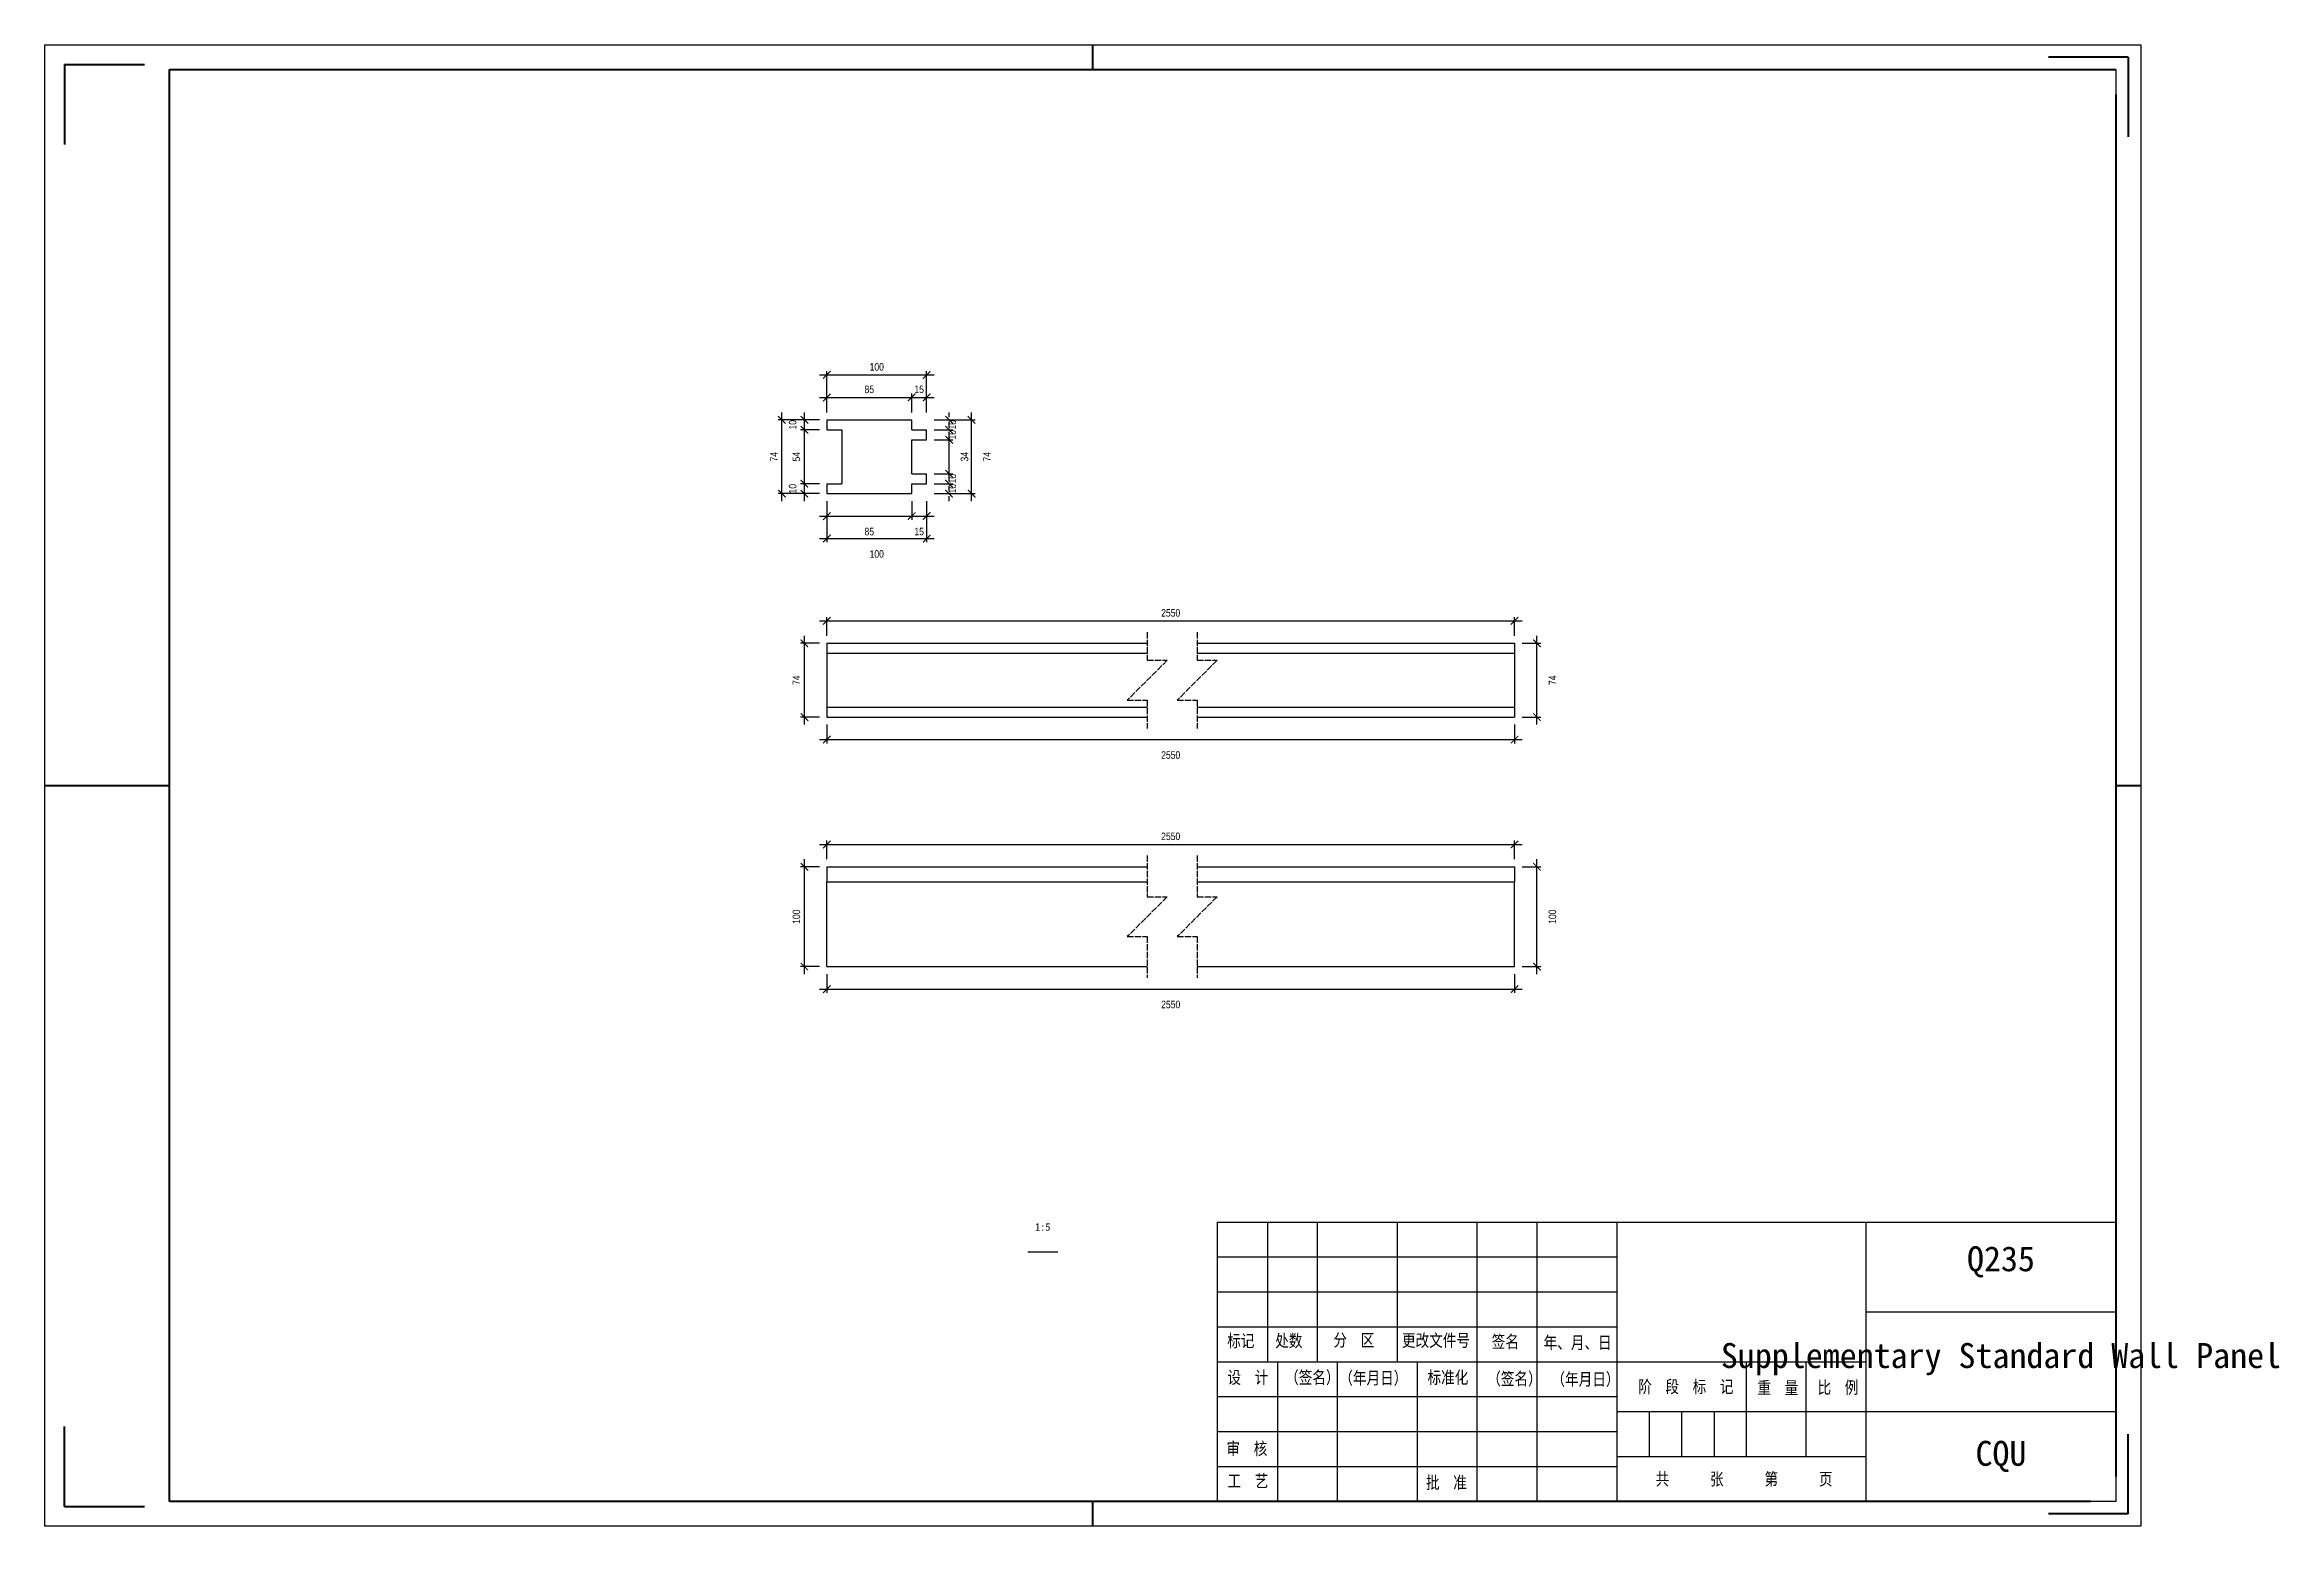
# Model space of a CAD drawing. Header units: millimetres. Extents: x 0 to 1925, y 0 to 4345.
# Drawn here: x 490 to 937.8, y 3670 to 3967 of the extents above; entities that cross this region are included whole.
import ezdxf

# ---------------------------------------------------------------- set-up
doc = ezdxf.new("R2010")
doc.units = ezdxf.units.MM
doc.linetypes.add('DASHED', pattern=[1.524, 1.27, -0.254])
doc.layers.add('总内框线', color=7, linetype='Continuous', lineweight=50)
doc.layers.add('总外框线', color=7, linetype='Continuous', lineweight=30)
doc.styles.add('OpenSansCondensed-Light', font='OpenSansCondensed-Light.ttf')
doc.styles.add('陈杰（2）', font='gbenor.shx', dxfattribs={"width": 0.8, "bigfont": 'gbcbig.shx'})
doc.dimstyles.new('EZDXF', dxfattribs={"dimtxt": 0.25, "dimasz": 0.175, "dimexe": 0.375, "dimexo": 0.125, "dimgap": 0.1, "dimtad": 1, "dimlfac": 100, "dimzin": 12, "dimdsep": 46, "dimtxsty": 'OpenSansCondensed-Light', "dimblk": 'ARCHTICK', "dimcen": 2.5, "dimazin": 3, "dimtfac": 0.5, "dimtmove": 2, "dimatfit": 3, "dimarcsym": 0})

# ---------------------------------------------------------------- blocks, each defined once
blk = doc.blocks.new('_ARCHTICK')
at = {"color": 0, "linetype": 'ByBlock', "const_width": 0.15}
blk.add_lwpolyline([(-0.5, -0.5), (0.5, 0.5)], dxfattribs=at)

msp = doc.modelspace()

# ---------------------------------------------------------------- linework, layer by layer
for p, q in [((905, 3962), (905, 3777)), ((646.72901, 3891.8), (663.72901, 3891.8)), ((646.72901, 3891.8), (646.72901, 3889.8)), ((663.72901, 3889.8), (663.72901, 3891.8)), ((646.72901, 3889.8), (649.72901, 3889.8)), ((649.72901, 3889.8), (649.72901, 3879)), ((663.72901, 3889.8), (666.72901, 3889.8)), ((663.72901, 3887.8), (666.72901, 3887.8)), ((663.72901, 3881), (663.72901, 3887.8)), ((666.72901, 3887.8), (666.72901, 3889.8)), ((646.72901, 3879), (649.72901, 3879)), ((646.72901, 3879), (646.72901, 3877)), ((663.72901, 3881), (666.72901, 3881)), ((663.72901, 3879), (666.72901, 3879)), ((663.72901, 3877), (663.72901, 3879)), ((666.72901, 3879), (666.72901, 3881)), ((646.72901, 3877), (663.72901, 3877)), ((646.72901, 3847), (710.92901, 3847)), ((646.72901, 3847), (646.72901, 3845)), ((720.92901, 3847), (784.52901, 3847)), ((784.52901, 3847), (784.52901, 3845)), ((646.72901, 3845), (710.92901, 3845)), ((646.72901, 3845), (646.72901, 3834.2)), ((720.92901, 3845), (784.52901, 3845)), ((784.52901, 3845), (784.52901, 3834.2)), ((646.72901, 3834.2), (710.92901, 3834.2)), ((646.72901, 3834.2), (646.72901, 3832.2)), ((720.92901, 3834.2), (784.52901, 3834.2)), ((784.52901, 3834.2), (784.52901, 3832.2)), ((646.72901, 3832.2), (710.92901, 3832.2)), ((720.92901, 3832.2), (784.52901, 3832.2)), ((646.72901, 3802.2), (710.92901, 3802.2)), ((646.72901, 3802.2), (646.72901, 3799.2)), ((720.92901, 3802.2), (784.52901, 3802.2)), ((784.52901, 3802.2), (784.52901, 3799.2)), ((646.72901, 3799.2), (710.92901, 3799.2)), ((646.72901, 3782.2), (646.72901, 3799.2)), ((720.92901, 3799.2), (784.52901, 3799.2)), ((784.52901, 3782.2), (784.52901, 3799.2)), ((646.72901, 3782.2), (710.92901, 3782.2)), ((720.92901, 3782.2), (784.52901, 3782.2)), ((725, 3731), (905, 3731)), ((725, 3675), (725, 3731)), ((735, 3731), (735, 3703)), ((745, 3731), (745, 3703)), ((761, 3731), (761, 3703)), ((777, 3731), (777, 3703)), ((789, 3731), (789, 3675)), ((805, 3731), (805, 3675)), ((855, 3675), (855, 3731)), ((905, 3731), (905, 3675)), ((687, 3725), (693, 3725)), ((725, 3724), (805, 3724)), ((725, 3717), (805, 3717)), ((855, 3713), (905, 3713)), ((725, 3710), (805, 3710)), ((725, 3703), (855, 3703)), ((737, 3703), (737, 3675)), ((749, 3703), (749, 3675)), ((765, 3703), (765, 3675)), ((777, 3703), (777, 3675)), ((831, 3684), (831, 3703)), ((843, 3684), (843, 3703)), ((725, 3696), (805, 3696)), ((805, 3693), (855, 3693)), ((811.5, 3693), (811.5, 3684)), ((818, 3693), (818, 3684)), ((824.5, 3693), (824.5, 3684)), ((855, 3693), (905, 3693)), ((725, 3689), (805, 3689)), ((725, 3682), (805, 3682)), ((805, 3684), (855, 3684)), ((905, 3675), (725, 3675))]:
    msp.add_line(p, q)
at = {"linetype": 'DASHED'}
for p, q in [((710.92901, 3849.25), (710.92901, 3843.6)), ((720.92901, 3849.25), (720.92901, 3843.6)), ((714.92901, 3843.6), (706.92901, 3835.6)), ((710.92901, 3843.6), (714.92901, 3843.6)), ((724.92901, 3843.6), (716.92901, 3835.6)), ((720.92901, 3843.6), (724.92901, 3843.6)), ((706.92901, 3835.6), (710.92901, 3835.6)), ((710.92901, 3835.6), (710.92901, 3829.95)), ((716.92901, 3835.6), (720.92901, 3835.6)), ((720.92901, 3835.6), (720.92901, 3829.95)), ((710.92901, 3804.45), (710.92901, 3796.2)), ((720.92901, 3804.45), (720.92901, 3796.2)), ((714.92901, 3796.2), (706.92901, 3788.2)), ((710.92901, 3796.2), (714.92901, 3796.2)), ((724.92901, 3796.2), (716.92901, 3788.2)), ((720.92901, 3796.2), (724.92901, 3796.2)), ((706.92901, 3788.2), (710.92901, 3788.2)), ((710.92901, 3788.2), (710.92901, 3779.95)), ((716.92901, 3788.2), (720.92901, 3788.2)), ((720.92901, 3788.2), (720.92901, 3779.95))]:
    msp.add_line(p, q, dxfattribs=at)
at = {"layer": '总内框线'}
for p, q in [((494, 3963), (494, 3947)), ((494, 3963), (510, 3963)), ((700, 3962), (700, 3967)), ((907.5, 3964.5), (891.5, 3964.5)), ((907.5, 3964.5), (907.5, 3948.5)), ((515, 3675), (515, 3962)), ((515, 3962), (905, 3962)), ((905, 3957), (905, 3680)), ((490, 3818.5), (515, 3818.5)), ((905, 3818.5), (910, 3818.5)), ((494, 3674), (494, 3690)), ((907.5, 3672.5), (907.5, 3688.5)), ((494, 3674), (510, 3674)), ((900, 3675), (515, 3675)), ((700, 3670), (700, 3675)), ((907.5, 3672.5), (891.5, 3672.5))]:
    msp.add_line(p, q, dxfattribs=at)
at = {"layer": '总外框线'}
for p, q in [((490, 3670), (490, 3967)), ((490, 3967), (910, 3967)), ((910, 3967), (910, 3670)), ((910, 3670), (490, 3670))]:
    msp.add_line(p, q, dxfattribs=at)

# ---------------------------------------------------------------- texts
at = {"attachment_point": 5}
for s, insert, char_height in [('1:5', (690, 3730), 1.5), ('Q235', (882, 3723), 5), ('Supplementary Standard Wall Panel', (882, 3703.5), 5), ('CQU', (882, 3684), 5)]:
    msp.add_mtext(s, dxfattribs=dict(at, insert=insert, char_height=char_height))
at = {"char_height": 2.5, "width": 93.0192856, "attachment_point": 1, "style": '陈杰（2）'}
for s, insert in [('{\\fSimSun|b0|i0|c134|p2;标记}', (726.95482, 3708.44053)), ('{\\fSimSun|b0|i0|c134|p2;处数}', (736.57596, 3708.45543)), ('{\\fSimSun|b0|i0|c134|p2;分\u3000区}', (748.23692, 3708.57959)), ('{\\fSimSun|b0|i0|c134|p2;更改文件号}', (761.97169, 3708.52496)), ('{\\fSimSun|b0|i0|c134|p2;签名}', (779.95608, 3708.2667)), ('{\\fSimSun|b0|i0|c134|p2;年、月、日}', (790.35064, 3708.07301)), ('{\\fSimSun|b0|i0|c134|p2;设\u3000计}', (727.01432, 3701.10007)), ('{\\fSimSun|b0|i0|c134|p2;（签名）}', (738.55629, 3701.10007)), ('{\\fSimSun|b0|i0|c134|p2;\u3000（年月日）}', (746.68156, 3700.98584)), ('{\\fSimSun|b0|i0|c134|p2;标准化}', (767.08823, 3701.08517)), ('{\\fSimSun|b0|i0|c134|p2;（签名）}', (779.05516, 3700.83685)), ('{\\fSimSun|b0|i0|c134|p2;（年月日）}', (791.923, 3700.73752)), ('{\\fSimSun|b0|i0|c134|p2;阶\u3000段\u3000标\u3000记}', (809.30395, 3699.25254)), ('{\\fSimSun|b0|i0|c134|p2;重\u3000量}', (833.18681, 3699.02408)), ('{\\fSimSun|b0|i0|c134|p2;比\u3000例}', (845.23873, 3699.09361)), ('{\\fSimSun|b0|i0|c134|p2;审\u3000核}', (726.81034, 3686.83138)), ('{\\fSimSun|b0|i0|c134|p2;共\u3000\u3000\u3000张\u3000\u3000\u3000第\u3000\u3000\u3000页}', (812.79713, 3680.72757)), ('{\\fSimSun|b0|i0|c134|p2;工\u3000艺}', (727.01432, 3680.34515)), ('{\\fSimSun|b0|i0|c134|p2;批\u3000准}', (766.78226, 3680.0273))]:
    msp.add_mtext(s, dxfattribs=dict(at, insert=insert))

# ---------------------------------------------------------------- dimensions: what is measured, and where the dimension line sits
for base, p1, p2, location, text, override in [((646.72901, 3900.8), (646.72901, 3891.8), (666.72901, 3891.8), (656.72901, 3902.4), '100', {"dimtxt": 1.5, "dimasz": 1.5, "dimexe": 0.75, "dimexo": 1.5, "dimtad": 1, "dimlfac": 5, "dimblk": 'ARCHTICK', "dimsah": 0, "dimtsz": 0, "dimdle": 1.5, "dimtmove": 2}), ((646.72901, 3868), (646.72901, 3877), (666.72901, 3877), (656.72901, 3864.9), '100', {"dimtxt": 1.5, "dimasz": 1.5, "dimexe": 0.75, "dimexo": 1.5, "dimtad": 4, "dimlfac": 5, "dimblk": 'ARCHTICK', "dimsah": 0, "dimtsz": 0, "dimdle": 1.5, "dimtmove": 2}), ((646.72901, 3851.5), (646.72901, 3847), (784.52901, 3847), (715.62901, 3853.1), '2550', {"dimtxt": 1.5, "dimasz": 1.5, "dimexe": 0.75, "dimexo": 1.5, "dimtad": 1, "dimlfac": 5, "dimblk": 'ARCHTICK', "dimsah": 0, "dimtsz": 0, "dimdle": 1.5, "dimtmove": 2}), ((646.72901, 3827.7), (646.72901, 3832.2), (784.52901, 3832.2), (715.62901, 3824.6), '2550', {"dimtxt": 1.5, "dimasz": 1.5, "dimexe": 0.75, "dimexo": 1.5, "dimtad": 4, "dimlfac": 5, "dimblk": 'ARCHTICK', "dimsah": 0, "dimtsz": 0, "dimdle": 1.5, "dimtmove": 2}), ((646.72901, 3806.7), (646.72901, 3802.2), (784.52901, 3802.2), (715.62901, 3808.3), '2550', {"dimtxt": 1.5, "dimasz": 1.5, "dimexe": 0.75, "dimexo": 1.5, "dimtad": 1, "dimlfac": 5, "dimblk": 'ARCHTICK', "dimsah": 0, "dimtsz": 0, "dimdle": 1.5, "dimtmove": 2}), ((646.72901, 3777.7), (646.72901, 3782.2), (784.52901, 3782.2), (715.62901, 3774.6), '2550', {"dimtxt": 1.5, "dimasz": 1.5, "dimexe": 0.75, "dimexo": 1.5, "dimtad": 4, "dimlfac": 5, "dimblk": 'ARCHTICK', "dimsah": 0, "dimtsz": 0, "dimdle": 1.5, "dimtmove": 2})]:
    msp.add_linear_dim(base=base, p1=p1, p2=p2, location=location, text=text, dimstyle='EZDXF', override=override).render()
for base, p1, p2, location, override in [((646.72901, 3896.3), (646.72901, 3891.8), (663.72901, 3891.8), (655.22901, 3897.9), {"dimtxt": 1.5, "dimasz": 1.5, "dimexe": 0.75, "dimexo": 1.5, "dimtad": 1, "dimlfac": 5, "dimblk": 'ARCHTICK', "dimsah": 0, "dimtsz": 0, "dimdle": 1.5, "dimtmove": 2}), ((663.72901, 3896.3), (663.72901, 3891.8), (666.72901, 3891.8), (665.22901, 3897.9), {"dimtxt": 1.5, "dimasz": 1.5, "dimexe": 0.75, "dimexo": 1.5, "dimtad": 1, "dimlfac": 5, "dimblk": 'ARCHTICK', "dimsah": 0, "dimtsz": 0, "dimdle": 1.5, "dimtmove": 2}), ((646.72901, 3872.5), (646.72901, 3877), (663.72901, 3877), (655.22901, 3869.4), {"dimtxt": 1.5, "dimasz": 1.5, "dimexe": 0.75, "dimexo": 1.5, "dimtad": 4, "dimlfac": 5, "dimblk": 'ARCHTICK', "dimsah": 0, "dimtsz": 0, "dimdle": 1.5, "dimtmove": 2}), ((663.72901, 3872.5), (663.72901, 3877), (666.72901, 3877), (665.22901, 3869.4), {"dimtxt": 1.5, "dimasz": 1.5, "dimexe": 0.75, "dimexo": 1.5, "dimtad": 4, "dimlfac": 5, "dimblk": 'ARCHTICK', "dimsah": 0, "dimtsz": 0, "dimdle": 1.5, "dimtmove": 2})]:
    msp.add_linear_dim(base=base, p1=p1, p2=p2, location=location, dimstyle='EZDXF', override=override).render()
for base, p1, p2, location, text, override in [((637.72901, 3877), (646.72901, 3877), (646.72901, 3891.8), (636.12901, 3884.4), '74', {"dimtxt": 1.5, "dimasz": 1.5, "dimexe": 0.75, "dimexo": 1.5, "dimtad": 1, "dimlfac": 5, "dimblk": 'ARCHTICK', "dimsah": 0, "dimtsz": 0, "dimdle": 1.5, "dimtmove": 2}), ((675.72901, 3877), (666.72901, 3877), (666.72901, 3891.8), (678.82901, 3884.4), '74', {"dimtxt": 1.5, "dimasz": 1.5, "dimexe": 0.75, "dimexo": 1.5, "dimtad": 4, "dimlfac": 5, "dimblk": 'ARCHTICK', "dimsah": 0, "dimtsz": 0, "dimdle": 1.5, "dimtmove": 2}), ((642.22901, 3832.2), (646.72901, 3832.2), (646.72901, 3847), (640.62901, 3839.6), '74', {"dimtxt": 1.5, "dimasz": 1.5, "dimexe": 0.75, "dimexo": 1.5, "dimtad": 1, "dimlfac": 5, "dimblk": 'ARCHTICK', "dimsah": 0, "dimtsz": 0, "dimdle": 1.5, "dimtmove": 2}), ((789.02901, 3832.2), (784.52901, 3832.2), (784.52901, 3847), (792.12901, 3839.6), '74', {"dimtxt": 1.5, "dimasz": 1.5, "dimexe": 0.75, "dimexo": 1.5, "dimtad": 4, "dimlfac": 5, "dimblk": 'ARCHTICK', "dimsah": 0, "dimtsz": 0, "dimdle": 1.5, "dimtmove": 2}), ((642.22901, 3782.2), (646.72901, 3782.2), (646.72901, 3802.2), (640.62901, 3792.2), '100', {"dimtxt": 1.5, "dimasz": 1.5, "dimexe": 0.75, "dimexo": 1.5, "dimtad": 1, "dimlfac": 5, "dimblk": 'ARCHTICK', "dimsah": 0, "dimtsz": 0, "dimdle": 1.5, "dimtmove": 2}), ((789.02901, 3782.2), (784.52901, 3782.2), (784.52901, 3802.2), (792.12901, 3792.2), '100', {"dimtxt": 1.5, "dimasz": 1.5, "dimexe": 0.75, "dimexo": 1.5, "dimtad": 4, "dimlfac": 5, "dimblk": 'ARCHTICK', "dimsah": 0, "dimtsz": 0, "dimdle": 1.5, "dimtmove": 2})]:
    msp.add_linear_dim(base=base, p1=p1, p2=p2, angle=90, location=location, text=text, dimstyle='EZDXF', override=override).render()
for base, p1, p2, location, override in [((642.22901, 3889.8), (646.72901, 3889.8), (646.72901, 3891.8), (639.87901, 3890.8), {"dimtxt": 1.5, "dimasz": 1.5, "dimexe": 0.75, "dimexo": 1.5, "dimtad": 1, "dimlfac": 5, "dimblk": 'ARCHTICK', "dimsah": 0, "dimtsz": 0, "dimdle": 1.5, "dimtmove": 2}), ((642.22901, 3879), (646.72901, 3879), (646.72901, 3889.8), (640.62901, 3884.4), {"dimtxt": 1.5, "dimasz": 1.5, "dimexe": 0.75, "dimexo": 1.5, "dimtad": 1, "dimlfac": 5, "dimblk": 'ARCHTICK', "dimsah": 0, "dimtsz": 0, "dimdle": 1.5, "dimtmove": 2}), ((671.22901, 3889.8), (666.72901, 3889.8), (666.72901, 3891.8), (671.87901, 3890.8), {"dimtxt": 1.5, "dimasz": 1.5, "dimexe": 0.75, "dimexo": 1.5, "dimtad": 4, "dimlfac": 5, "dimblk": 'ARCHTICK', "dimsah": 0, "dimtsz": 0, "dimdle": 1.5, "dimtmove": 2}), ((671.22901, 3887.8), (666.72901, 3887.8), (666.72901, 3889.8), (671.87901, 3888.8), {"dimtxt": 1.5, "dimasz": 1.5, "dimexe": 0.75, "dimexo": 1.5, "dimtad": 4, "dimlfac": 5, "dimblk": 'ARCHTICK', "dimsah": 0, "dimtsz": 0, "dimdle": 1.5, "dimtmove": 2}), ((671.22901, 3881), (666.72901, 3881), (666.72901, 3887.8), (674.32901, 3884.4), {"dimtxt": 1.5, "dimasz": 1.5, "dimexe": 0.75, "dimexo": 1.5, "dimtad": 4, "dimlfac": 5, "dimblk": 'ARCHTICK', "dimsah": 0, "dimtsz": 0, "dimdle": 1.5, "dimtmove": 2}), ((671.22901, 3879), (666.72901, 3879), (666.72901, 3881), (671.87901, 3880), {"dimtxt": 1.5, "dimasz": 1.5, "dimexe": 0.75, "dimexo": 1.5, "dimtad": 4, "dimlfac": 5, "dimblk": 'ARCHTICK', "dimsah": 0, "dimtsz": 0, "dimdle": 1.5, "dimtmove": 2}), ((642.22901, 3877), (646.72901, 3877), (646.72901, 3879), (639.87901, 3878), {"dimtxt": 1.5, "dimasz": 1.5, "dimexe": 0.75, "dimexo": 1.5, "dimtad": 1, "dimlfac": 5, "dimblk": 'ARCHTICK', "dimsah": 0, "dimtsz": 0, "dimdle": 1.5, "dimtmove": 2}), ((671.22901, 3877), (666.72901, 3877), (666.72901, 3879), (671.87901, 3878), {"dimtxt": 1.5, "dimasz": 1.5, "dimexe": 0.75, "dimexo": 1.5, "dimtad": 4, "dimlfac": 5, "dimblk": 'ARCHTICK', "dimsah": 0, "dimtsz": 0, "dimdle": 1.5, "dimtmove": 2})]:
    msp.add_linear_dim(base=base, p1=p1, p2=p2, angle=90, location=location, dimstyle='EZDXF', override=override).render()

doc.saveas('drawing.dxf')
